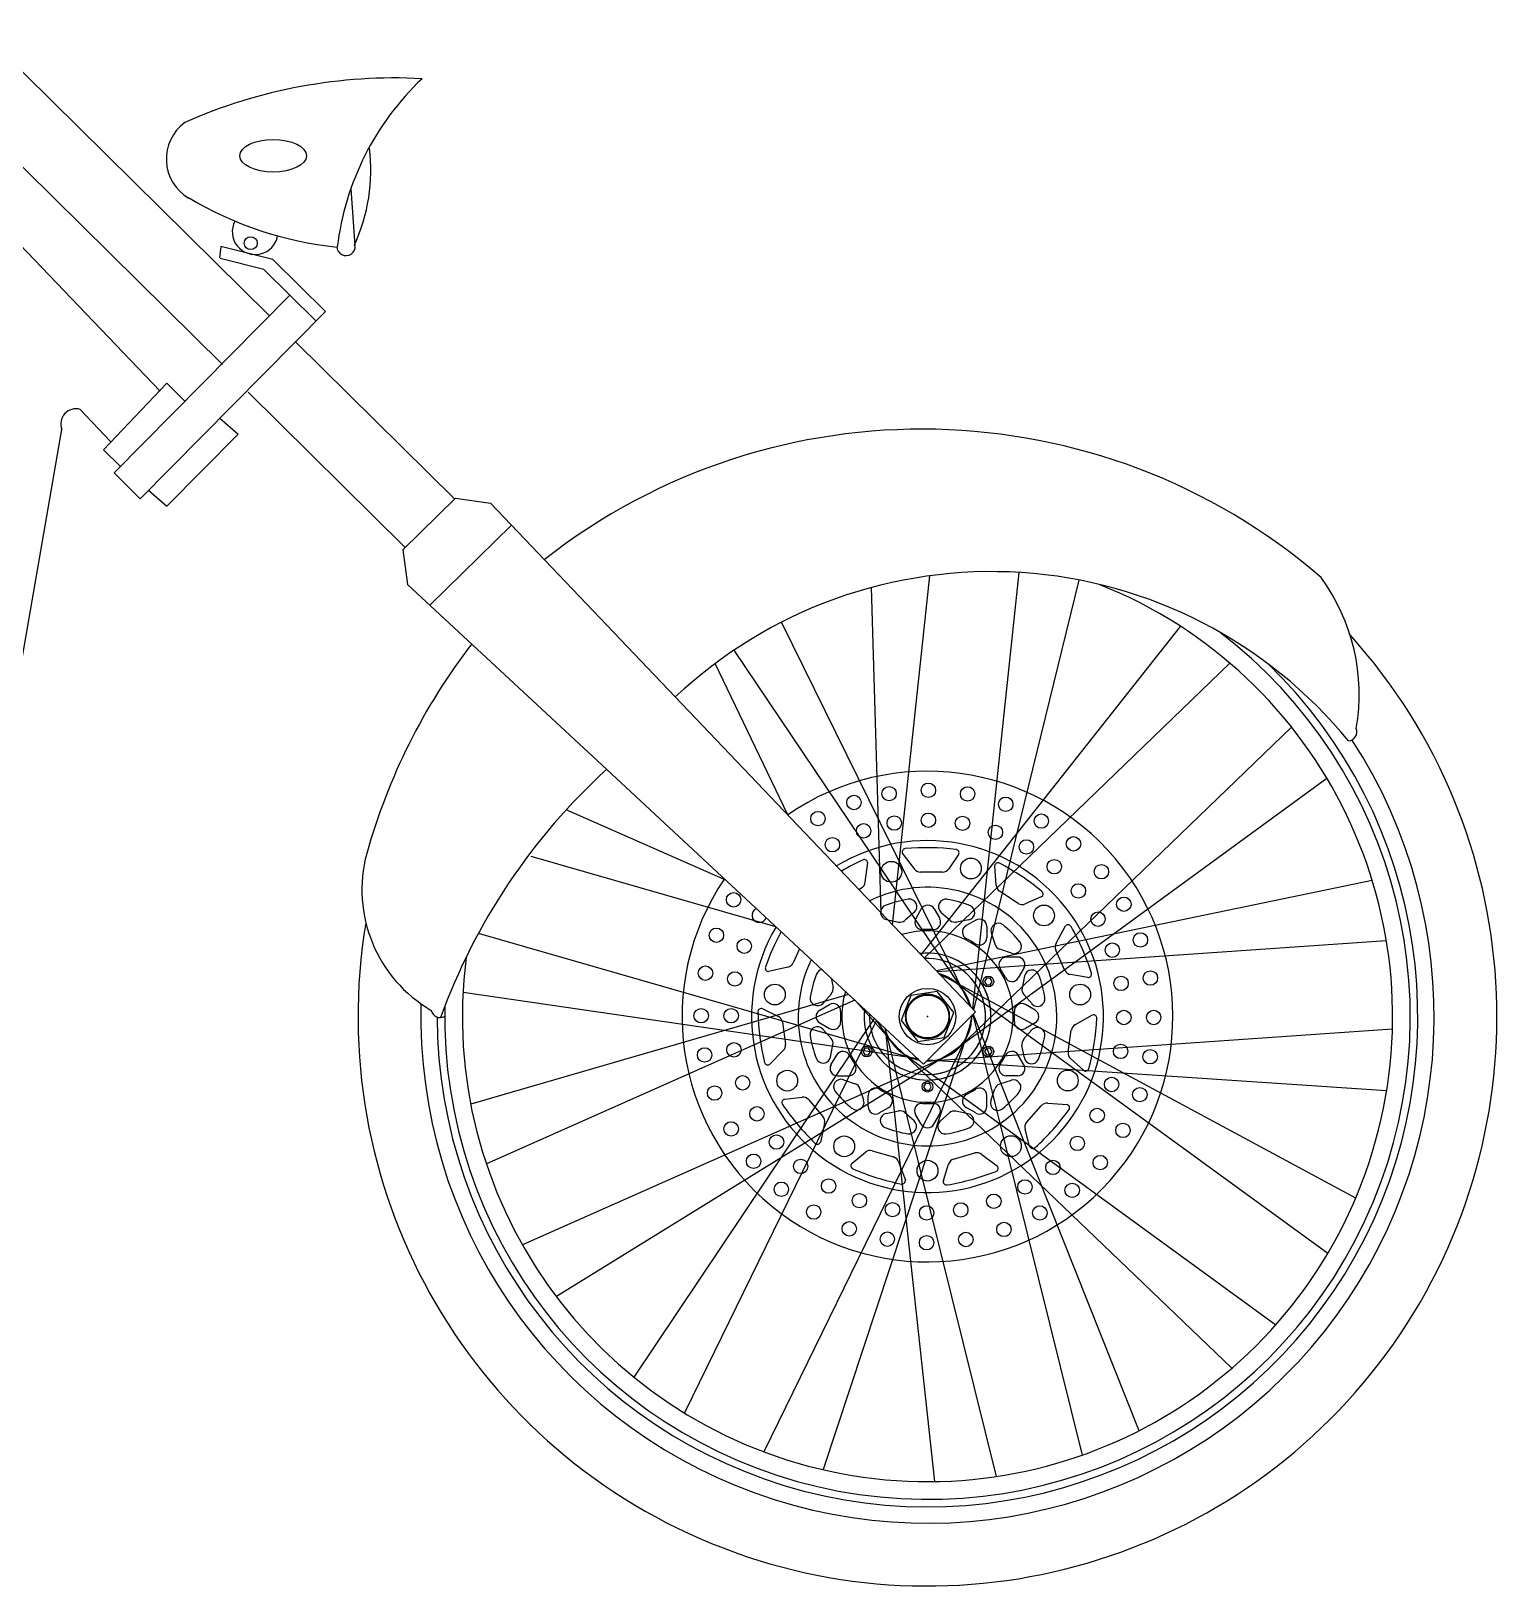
# Model space of a CAD drawing. Header units: millimetres. Extents: x -390 to 2317, y 0 to 1124.
# Drawn here: x 1324 to 2317, y 5 to 1058 of the extents above; entities that cross this region are included whole.
import ezdxf

# ---------------------------------------------------------------- set-up
doc = ezdxf.new("R2010")
doc.units = ezdxf.units.MM
doc.layers.add('ceco.net 102 chopper', color=7, linetype='Continuous')

msp = doc.modelspace()

# ---------------------------------------------------------------- linework, layer by layer
at = {"layer": 'ceco.net 102 chopper'}
for p, q in [((1290.4, 1058.1), (1485.7, 865.1)), ((1454, 832.2), (1258.2, 1025.5)), ((1411.8, 814.1), (1244.5, 988.7)), ((1540.9, 951.3), (1543.5, 912.9)), ((1452.9, 912.2), (1451.9, 904.5)), ((1488, 903.4), (1452.9, 912.2)), ((1482, 896.6), (1452.3, 904)), ((1482, 896.6), (1517.3, 861.7)), ((1488, 903.4), (1523.7, 868.2)), ((1380.5, 758.8), (1499.6, 879.2)), ((1398.3, 741.2), (1523.7, 868.2)), ((1503.4, 847.6), (1611.2, 741.2)), ((1416.2, 819.5), (1373.4, 774.5)), ((1416.2, 819.5), (1428.2, 807.7)), ((1577.7, 708.3), (1471.4, 813.4)), ((1452.1, 795.9), (1464.5, 785.1)), ((1345, 788.2), (1245.8, 217.7)), ((1464.5, 785.1), (1416.2, 736.2)), ((1373.4, 774.5), (1384.9, 763.2)), ((1398.3, 741.2), (1380.5, 758.8)), ((1403.9, 747), (1416.2, 736.2)), ((1576.1, 706.7), (1611.8, 741.7)), ((1611.8, 741.7), (1635.4, 738.3)), ((1594.5, 669.1), (1649.7, 723.3)), ((1576.1, 706.7), (1579.3, 683.2)), ((1907.9, 452.7), (1933, 689.1)), ((1962.2, 395.6), (1993.5, 691.4)), ((1962.8, 395.1), (2034.3, 686.2)), ((1900.1, 460.8), (1893.5, 681.2)), ((1958.8, 401.4), (1832.7, 657.7)), ((1927.2, 432.4), (2102.9, 654.8)), ((1956.4, 407.3), (1800.5, 638.8)), ((1837, 527.2), (1787.6, 629.7)), ((1929.4, 430.2), (2136.4, 629.8)), ((1952.3, 368.9), (2178.1, 586.6)), ((1946.9, 365.6), (2201.9, 552.1)), ((1794.9, 482.8), (1686.8, 530.5)), ((1828.8, 451.3), (1663.1, 499)), ((1922.6, 490.5), (1914.5, 501.1)), ((1952.5, 500.2), (1945.9, 490.5)), ((1889.3, 481.6), (1891, 494.8)), ((1941.7, 488.3), (1926.7, 488.3)), ((1978, 479.5), (1977, 492.7)), ((1885.1, 476.6), (1886.8, 477.6)), ((1937.5, 421.7), (2232.7, 482.8)), ((1992.9, 467.2), (1980.3, 475.4)), ((1927.3, 463.5), (1923.5, 456.9)), ((1936, 463.5), (1939.8, 456.9)), ((2008.5, 471.5), (1997.6, 466.8)), ((1903.7, 456.2), (1912, 454.5)), ((1922.6, 461.3), (1916.3, 455.7)), ((1940.6, 461.3), (1946.9, 455.7)), ((1959.4, 456.1), (1951.2, 454.5)), ((1964.2, 455.9), (1957.6, 452.1)), ((1923.2, 361.7), (1627.4, 446.8)), ((1971.7, 451.5), (1971.7, 443.9)), ((1974.7, 447.3), (1977.4, 439.2)), ((2018.7, 440.2), (2025, 451.9)), ((1844.9, 436.3), (1840.6, 426.8)), ((1938.1, 421.1), (2242.2, 442.1)), ((1988.5, 433.4), (1980.5, 436.1)), ((2024.6, 421.8), (2018.4, 435.5)), ((1836.8, 423.9), (1823.9, 421)), ((1992.5, 430.8), (1984.9, 430.7)), ((1996.8, 423.3), (1993, 416.7)), ((1866.3, 416.5), (1867.5, 410.2)), ((1939.8, 419.4), (1939.6, 419.4)), ((1945.4, 416.4), (1940.4, 418.6)), ((1943.4, 417.4), (2221.5, 267.7)), ((1949.1, 414.8), (2202.7, 230.3)), ((1997.3, 418), (1995.6, 409.8)), ((2040, 417), (2028.4, 419)), ((1925.3, 361.8), (1616.9, 406.8)), ((1878.1, 405.5), (1622.1, 331.2)), ((1882.3, 401.5), (1632.7, 290.7)), ((1860.8, 399.6), (1866.4, 405.9)), ((1911.1, 369.3), (1883, 400.9)), ((1957.9, 403.5), (1960.2, 397.6)), ((2002.3, 399.1), (1996.7, 405.5)), ((1819.9, 395.7), (1830.5, 390.6)), ((1858.5, 394.9), (1865.1, 398.7)), ((1928.9, 358.3), (1964, 393.8)), ((1959.4, 381.3), (1961.9, 391.7)), ((1960.6, 397.8), (1960.8, 397)), ((1961.3, 387.4), (1961.8, 391.6)), ((1962.1, 391.9), (2036.2, 93.4)), ((1962.4, 392.2), (2074.7, 110)), ((2004.4, 394.9), (1997.8, 398.7)), ((2031.7, 385.1), (2043.3, 391.6)), ((1895.4, 389.3), (1732.7, 146.2)), ((1896.9, 388), (1766.8, 122)), ((1833.3, 386.8), (1835.4, 371.9)), ((1858.5, 386.2), (1865.1, 382.4)), ((1860.7, 381.9), (1866.3, 375.6)), ((1960, 383.5), (1860.8, 83.6)), ((1906.6, 373.8), (1897.2, 387.7)), ((1902.5, 382.8), (1978, 79)), ((1902.9, 382.4), (1936.2, 75.6)), ((1933.6, 360.6), (2246.4, 382.2)), ((2002.2, 381.5), (1996.6, 375.1)), ((2004.4, 386.2), (1997.8, 382.4)), ((2026.8, 366.5), (2028.9, 381.3)), ((1958.4, 377.4), (1820.7, 95.6)), ((1865.7, 363), (1867.4, 371.3)), ((1909.6, 371), (2137.6, 152.3)), ((1997.1, 362.6), (1995.5, 370.9)), ((1943.7, 363.1), (1657.1, 235.8)), ((1948.8, 366.8), (1680.1, 200.8)), ((1833.8, 367.5), (1824.5, 358)), ((1866.1, 357.8), (1870, 364.4)), ((1913.8, 366.3), (2167.4, 181.7)), ((1931.8, 361.2), (2242.5, 340.5)), ((1996.8, 357.8), (1993, 364.4)), ((2037.1, 354.1), (2028.4, 362.1)), ((1870.5, 350.3), (1878.1, 350.3)), ((1874.5, 347.7), (1882.5, 345)), ((1992.5, 350.3), (1984.9, 350.3)), ((1888.3, 333.8), (1885.6, 341.8)), ((1891.3, 329.5), (1891.3, 337.1)), ((1971.7, 329.5), (1971.7, 337.1)), ((1974.3, 333.5), (1977, 341.5)), ((1988.2, 347.3), (1980.2, 344.6)), ((1834.8, 334.6), (1846.5, 336)), ((1850.9, 334.3), (1860.7, 322.9)), ((1898.8, 325.2), (1905.3, 329)), ((1903.5, 324.9), (1911.8, 326.6)), ((1964.2, 325.2), (1957.6, 329)), ((1998.6, 318.8), (2008.5, 330.1)), ((2012.9, 331.8), (2026.2, 331)), ((1861.8, 318.3), (1859, 305.3)), ((1922.4, 319.8), (1916.1, 325.4)), ((1927.2, 317.6), (1923.4, 324.2)), ((1935.8, 317.6), (1939.6, 324.2)), ((1940.1, 319.7), (1946.4, 325.3)), ((1959, 324.7), (1950.7, 326.4)), ((2000.7, 302.8), (1997.6, 314.2)), ((1880.4, 291.2), (1889.5, 298.7)), ((1894.1, 299.6), (1908.5, 295.4)), ((1949.2, 293.9), (1963.6, 298.1)), ((1968.2, 297.1), (1978.9, 289.2)), ((1911.9, 292.1), (1916.6, 279.7)), ((1942.3, 279.4), (1945.8, 290.6))]:
    msp.add_line(p, q, dxfattribs=at)
for points in [[(1378, 780), (1357.6, 801.8)], [(1635.4, 738.3), (1760.6, 607)], [(1579.3, 683.2), (1714.2, 557.9)], [(1760.6, 607), (1964, 393.8)], [(1714.2, 557.9), (1928.9, 358.3)]]:
    msp.add_lwpolyline(points, dxfattribs=at)
for points in [[(1960.8, 397, 0.060795), (1958.3, 403.9, 0.098491), (1951.2, 413.2, 0.098491), (1941, 419, 0.012283), (1939.6, 419.4, 0.098491)], [(1931.1, 360.5, 0.020237), (1933.6, 360.6, 0.098491), (1944.9, 363.7, 0.098491), (1954.1, 370.8, 0.098491), (1959.9, 381, 0.087248), (1961.5, 391.3, 0.098491)], [(1902.5, 382.8, 0.050146), (1904.6, 377.2, 0.098491), (1911.8, 367.9, 0.098491), (1921.9, 362.1, 0.035727), (1926.1, 361, 0.098491)]]:
    msp.add_lwpolyline(points, format="xyb", dxfattribs=at)
for points in [[(1971.4, 412.1), (1974, 412.1), (1975.3, 414.3), (1974, 416.6), (1971.4, 416.6), (1970.1, 414.3)], [(1942.8, 376.4), (1949.4, 393.2), (1938.1, 407.4), (1920.2, 404.7), (1913.6, 387.8), (1924.9, 373.7)], [(1891.6, 369), (1889, 369), (1887.7, 366.8), (1889, 364.5), (1891.6, 364.5), (1892.9, 366.8)], [(1970.1, 366.8), (1971.4, 364.5), (1974, 364.5), (1975.3, 366.8), (1974, 369), (1971.4, 369)], [(1930.2, 345.2), (1928.9, 343), (1930.2, 340.7), (1932.8, 340.7), (1934.1, 343), (1932.8, 345.2)]]:
    msp.add_lwpolyline(points, close=True, dxfattribs=at)
msp.add_lwpolyline([(1946.5, 391.6, 0.098491), (1944.9, 397.2, 0.098491), (1941.3, 401.8, 0.098491), (1936.3, 404.8, 0.098491), (1930.5, 405.5, 0.098491), (1924.8, 404, 0.098491), (1920.2, 400.4, 0.098491), (1917.3, 395.3, 0.098491), (1916.5, 389.5, 0.098491), (1918.1, 383.9, 0.098491), (1921.6, 379.2, 0.098491), (1926.7, 376.3, 0.098491), (1932.5, 375.6, 0.098491), (1938.2, 377.1, 0.098491), (1942.8, 380.7, 0.098491), (1945.7, 385.8, 0.098491)], format="xyb", close=True, dxfattribs=at)
for centre, radius in [((1473.1, 914.4), 4.37), ((1932.1, 543.8), 4.89), ((1881.7, 535.5), 4.89), ((1905.5, 541.5), 4.89), ((1958.7, 541.3), 4.89), ((1984.5, 534.3), 4.89), ((1857.3, 524.6), 4.89), ((1932.1, 523.5), 4.89), ((2008.6, 522.9), 4.89), ((1888.2, 516.3), 4.89), ((1909, 521.6), 4.89), ((1955.2, 521.4), 4.89), ((1977.5, 515.3), 4.89), ((1867.1, 506.9), 4.89), ((1998.5, 505.4), 4.89), ((2030.4, 507.5), 4.89), ((1907, 488.6), 7.05), ((1960.9, 490.8), 7.05), ((2017.4, 492), 4.89), ((2049.3, 488.6), 4.89), ((1800.2, 469.6), 4.89), ((2033.7, 475.6), 4.89), ((2010.4, 459), 7.05), ((2064.5, 466.6), 4.89), ((2047, 456.5), 4.89), ((1788.5, 445.6), 4.89), ((1807.4, 438.2), 4.89), ((2075.7, 442.4), 4.89), ((2056.7, 435.5), 4.89), ((1781.1, 419.9), 4.89), ((2082.5, 416.6), 4.89), ((1801, 416), 4.89), ((1828.1, 405.4), 7.05), ((1972.7, 414.3), 3.63), ((2034.9, 405.4), 7.05), ((2062.6, 413), 4.89), ((1931.5, 390.5), 19.1), ((1931.5, 390.5), 14.5), ((1778.2, 391.1), 4.89), ((1798.5, 391.1), 4.89), ((2064.5, 389.9), 4.89), ((2084.7, 389.9), 4.89), ((1780.5, 364.5), 4.89), ((1800.4, 368), 4.89), ((1890.3, 366.8), 3.63), ((1972.7, 366.8), 3.63), ((2062.3, 366.9), 4.89), ((2082.3, 363.3), 4.89), ((1806.3, 345.6), 4.89), ((1836.5, 347.1), 7.05), ((2026.5, 347.2), 7.05), ((2056.2, 344.5), 4.89), ((1787.3, 338.7), 4.89), ((1931.5, 343), 3.63), ((2075.3, 337.6), 4.89), ((1816, 324.6), 4.89), ((2046.4, 323.5), 4.89), ((1798.5, 314.4), 4.89), ((2063.9, 313.4), 4.89), ((1829.2, 305.5), 4.89), ((1875.1, 302.6), 7.05), ((1988, 302.7), 7.05), ((2033, 304.6), 4.89), ((1813.7, 292.5), 4.89), ((2048.5, 291.6), 4.89), ((1845.6, 289), 4.89), ((1931.5, 286.1), 7.05), ((2016.5, 288.3), 4.89), ((1832.5, 273.5), 4.89), ((1864.5, 275.7), 4.89), ((1997.5, 275.1), 4.89), ((2029.5, 272.8), 4.89), ((1885.4, 265.8), 4.89), ((1907.8, 259.7), 4.89), ((1954, 259.5), 4.89), ((1976.4, 265.4), 4.89), ((1854.4, 258.1), 4.89), ((1930.9, 257.5), 4.89), ((2007.6, 257.5), 4.89), ((1878.5, 246.7), 4.89), ((1904.3, 239.7), 4.89), ((1957.5, 239.5), 4.89), ((1983.3, 246.3), 4.89), ((1930.9, 237.3), 4.89)]:
    msp.add_circle(centre, radius, dxfattribs=at)
for centre, radius, start, end in [((1570.6, 675.9), 350.4, 86.9708, 113.9211), ((1718.1, 889.4), 187.7, 133.4114, 173.189), ((1446.6, 971.4), 30.7, 126.2743, 239.5818), ((1433.7, 963.6), 120.7, 335.2735, 7.1778), ((1557.8, 1158.5), 248.2, 239.2335, 263.906), ((1476.1, 922.2), 15.5, 152.6015, 349.2255), ((1537.6, 912.1), 6.18, 179.7835, 8.1183), ((1354.7, 791.9), 10.3, 73.5217, 200.7312), ((1927.7, 374.2), 414.2, 49.2298, 128.1379), ((1974.8, 379.5), 312.4, 39.2567, 133.2644), ((2089.5, 608.8), 134.4, 350.1008, 36.0294), ((1931.5, 390.5), 315, 172.6848, 68.3334), ((1931.5, 390.5), 385.7, 170.5114, 42.0852), ((1953.2, 388.7), 416.9, 142.4329, 164.3776), ((1931.5, 390.5), 327, 178.8186, 52.9027), ((1931.5, 390.5), 332.1, 180.0621, 46.0967), ((2216.1, 583.4), 6.26, 275.8491, 21.3855), ((1931.5, 390.5), 343.2, 178.5562, 33.0917), ((2000, 245.1), 423.8, 132.3792, 160.0381), ((1931.5, 390.5), 166.2, 145.8832, 124.7153), ((1931.5, 390.5), 119.2, 149.4005, 121.1391), ((1642.7, 476.3), 94.3, 164.8488, 239.8925), ((1962.1, 338.7), 174.6, 115.1735, 120.5728), ((1888.7, 494.6), 2.25, 5.8148, 112.7795), ((1916.6, 502), 2.25, 97.1742, 204.1389), ((1930.9, 330.3), 174.6, 83.4281, 94.7802), ((1950.6, 501.5), 2.25, 325.9374, 83.4281), ((1926.7, 493.3), 5, 213.7648, 269.4583), ((1941.7, 493.3), 5, 269.8817, 325.9379), ((1979.3, 492.4), 2.25, 64.447, 171.4116), ((1898.4, 340.2), 174.6, 50.7009, 62.053), ((1931.5, 390.5), 87.6, 153.9548, 116.5059), ((1884.3, 482), 5, 300.4954, 356.1889), ((1983, 479.6), 5, 181.0376, 236.731), ((2007.6, 473.5), 2.25, 293.2101, 50.7009), ((1817.5, 459.1), 4.89, 113.1364, 341.0423), ((1904.7, 461.1), 5, 110.8112, 258.6889), ((1931.5, 390.5), 80.5, 99.3141, 110.8112), ((1919.3, 465), 5, 311.4364, 99.3141), ((1931.7, 461), 5, 29.734, 150.0008), ((1943.9, 465), 5, 80.5533, 228.431), ((1931.5, 390.5), 80.5, 69.0562, 80.5533), ((1958.5, 461), 5, 281.1785, 69.0562), ((1995.7, 471.4), 5, 237.1545, 293.2106), ((1912.9, 459.4), 5, 258.6889, 311.4364), ((1927.9, 454.4), 5, 150.0008, 273.2581), ((1935.4, 454.4), 5, 266.4767, 29.734), ((1950.2, 459.4), 5, 228.431, 281.1785), ((1966.7, 451.5), 5, 359.8666, 120.1334), ((1979.5, 448.8), 5, 50.5533, 198.431), ((1986, 365), 174.6, 151.6273, 160.2348), ((1931.5, 390.5), 58.1, 163.0256, 107.2647), ((1931.5, 390.5), 59, 86.4767, 93.2581), ((1960.1, 447.7), 5, 120.1334, 243.3907), ((1931.5, 390.5), 59, 56.6093, 63.3907), ((1966.7, 444), 5, 236.6093, 359.8666), ((1931.5, 390.5), 80.5, 39.0562, 50.5533), ((2026.7, 450.4), 2.25, 31.7197, 138.6843), ((1876.5, 366.1), 174.6, 17.9736, 29.3257), ((1931.5, 390.5), 43, 173.3507, 96.7083), ((1931.5, 390.5), 43, 2.4148, 75.7253), ((1982.1, 440.8), 5, 198.431, 251.1785), ((1990.1, 438.1), 5, 251.1785, 39.0562), ((2023, 437.6), 5, 148.3103, 204.0038), ((1823.9, 423.3), 2.25, 162.6288, 269.5934), ((1836, 428.9), 5, 279.2194, 334.9129), ((1861, 417.5), 5, 102.5751, 159.0562), ((1931.5, 390.5), 39.3, 177.334, 92.6188), ((1931.5, 390.5), 39.3, 3.994, 70.277), ((1984.9, 425.7), 5, 90.1334, 213.3907), ((1931.5, 390.5), 59, 26.6093, 33.3907), ((1992.5, 425.8), 5, 329.8666, 90.1334), ((2002.2, 417), 5, 20.5533, 168.431), ((2029.2, 423.9), 5, 204.4272, 260.4833), ((1931.5, 390.5), 80.5, 159.0562, 170.5533), ((1931.5, 390.5), 30, 12.5347, 74.2659), ((1988.7, 419.2), 5, 206.6093, 329.8666), ((1931.5, 390.5), 80.5, 9.0562, 20.5533), ((2040.4, 419.2), 2.25, 260.4829, 17.9736), ((1857, 402.9), 5, 170.5533, 318.431), ((1862.6, 409.2), 5, 318.431, 11.1785), ((2000.5, 408.8), 5, 168.431, 221.1785), ((2006, 402.4), 5, 221.1785, 9.0562), ((1601.5, 396.1), 6.26, 192.4538, 297.9902), ((1818.9, 393.7), 2.25, 64.1192, 181.6099), ((1991.2, 398.5), 174.6, 181.6099, 192.9621), ((1828.3, 386.1), 5, 8.0635, 64.1197), ((1861, 390.5), 5, 119.8666, 240.1334), ((1867.6, 394.3), 5, 356.6093, 119.8666), ((1931.5, 390.5), 59, 176.6093, 183.3907), ((1931.5, 390.5), 30, 269.3136, 1.3961), ((1995.4, 394.3), 5, 60.1334, 183.3907), ((1931.5, 390.5), 59, 356.6093, 3.3907), ((2001.9, 390.5), 5, 299.8666, 60.1334), ((2044, 389.4), 2.25, 358.9924, 105.957), ((1856.9, 378.6), 5, 41.1785, 189.0562), ((1867.6, 386.7), 5, 240.1334, 3.3907), ((1931.5, 390.5), 30, 194.9678, 259.6353), ((1931.5, 390.5), 43, 246.186, 354.1569), ((1931.5, 390.5), 39.3, 255.056, 344.0371), ((1931.5, 390.5), 39.3, 350.0659, 350.2115), ((1995.4, 386.7), 5, 176.6093, 299.8666), ((2006, 378.1), 5, 350.5533, 138.431), ((2033.9, 380.6), 5, 115.583, 171.2765), ((1872, 399.7), 174.6, 345.2463, 356.5984), ((1830.4, 371.2), 5, 311.9466, 7.6401), ((1931.5, 390.5), 80.5, 189.0562, 200.5533), ((1862.5, 372.3), 5, 348.431, 41.1785), ((2000.4, 371.8), 5, 138.431, 191.1785), ((1931.5, 390.5), 80.5, 339.0562, 350.5533), ((1823.2, 360), 2.25, 195.3561, 302.3207), ((1860.8, 364), 5, 200.5533, 348.431), ((1874.3, 361.9), 5, 26.6093, 149.8666), ((1931.5, 390.5), 59, 206.6093, 213.3907), ((1931.5, 390.5), 59, 326.6093, 333.3907), ((1988.7, 361.9), 5, 30.1334, 153.3907), ((2002, 363.5), 5, 191.1785, 339.0562), ((2031.7, 365.8), 5, 171.6999, 227.7561), ((1870.5, 355.3), 5, 149.8666, 270.1334), ((1872.9, 343), 5, 71.1785, 219.0562), ((1878.1, 355.3), 5, 270.1334, 33.3907), ((1984.9, 355.3), 5, 146.6093, 269.8666), ((1989.8, 342.6), 5, 320.5533, 108.431), ((1992.5, 355.3), 5, 269.8666, 30.1334), ((2038.6, 355.8), 2.25, 227.7556, 345.2463), ((1931.5, 390.5), 80.5, 219.0562, 230.5533), ((1880.9, 340.2), 5, 18.431, 71.1785), ((1896.3, 337.1), 5, 56.6093, 179.8666), ((1931.5, 390.5), 59, 236.6093, 243.3907), ((1902.8, 333.3), 5, 300.1334, 63.3907), ((1960.1, 333.3), 5, 116.6093, 239.8666), ((1931.5, 390.5), 59, 296.6093, 303.3907), ((1966.7, 337.1), 5, 0.1334, 123.3907), ((1981.8, 339.9), 5, 108.431, 161.1785), ((1931.5, 390.5), 80.5, 309.0562, 320.5533), ((1835.1, 332.3), 2.25, 96.8465, 214.3372), ((1977.4, 429.5), 174.6, 214.3372, 225.6893), ((1847.1, 331), 5, 40.7908, 96.847), ((1883.5, 332.2), 5, 230.5533, 18.431), ((1896.3, 329.5), 5, 179.8666, 300.1334), ((1912.8, 321.7), 5, 48.431, 101.1785), ((1927.7, 326.7), 5, 86.6093, 209.8666), ((1931.5, 390.5), 59, 266.6093, 273.3907), ((1935.3, 326.7), 5, 330.1334, 93.3907), ((1949.7, 321.5), 5, 78.431, 131.1785), ((1966.7, 329.5), 5, 239.8666, 0.1334), ((1979.1, 331.9), 5, 161.1785, 309.0562), ((1886.4, 430.4), 174.6, 312.519, 323.8712), ((2012.3, 326.8), 5, 82.8557, 138.5492), ((2025.5, 328.7), 2.25, 326.2651, 73.2298), ((1856.9, 319.6), 5, 344.6739, 40.3674), ((1904.5, 320), 5, 101.1785, 249.0562), ((1919.1, 316.1), 5, 260.5533, 48.431), ((1931.5, 320.1), 5, 209.8666, 330.1334), ((1943.4, 316), 5, 131.1785, 279.0562), ((1958, 319.8), 5, 290.5533, 78.431), ((2002.4, 315.5), 5, 138.9726, 195.0288), ((1931.5, 390.5), 80.5, 249.0562, 260.5533), ((1931.5, 390.5), 80.5, 279.0562, 290.5533), ((1856.9, 306.3), 2.25, 228.0833, 335.048), ((1892.7, 294.8), 5, 73.5181, 129.5742), ((1907.1, 290.6), 5, 17.4012, 73.0947), ((1965, 293.3), 5, 50.1285, 105.822), ((2002.8, 303.4), 2.25, 195.0283, 312.519), ((1881.9, 289.5), 2.25, 129.5738, 247.0645), ((1949, 448.1), 174.6, 247.0645, 258.4166), ((1915.1, 448.5), 174.6, 279.7918, 291.1439), ((1950.6, 289.1), 5, 106.2454, 162.3015), ((1977.2, 287.7), 2.25, 293.5379, 40.5025), ((1914.3, 279.4), 2.25, 260.8106, 7.7752), ((1944.4, 278.7), 2.25, 162.3011, 279.7918)]:
    msp.add_arc(centre, radius, start, end, dxfattribs=at)
msp.add_ellipse((1488.3, 973.6), major_axis=(22.6, 0), ratio=0.488867, dxfattribs=at)
msp.add_point((1931.5, 390.5), dxfattribs=at)

doc.saveas('drawing.dxf')
